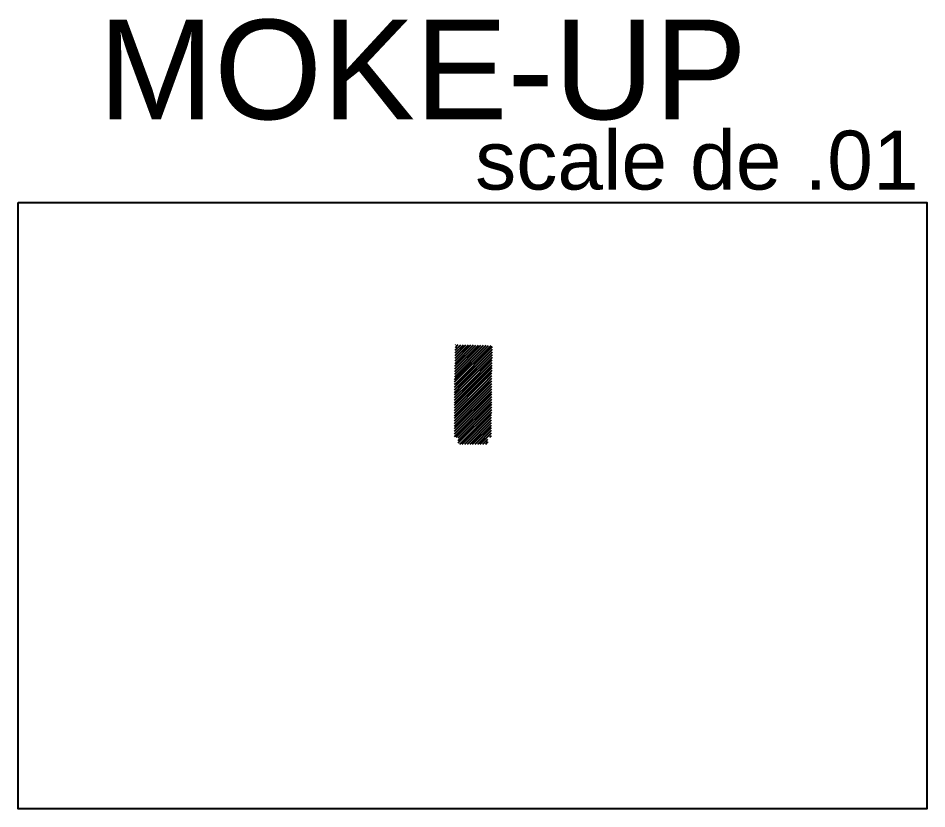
# Model space of a CAD drawing. Header units: metres. Extents: x 2494 to 3558, y 282 to 553.
# Drawn here: x 3247.1 to 3557.9, y 282.5 to 552.8 of the extents above; entities that cross this region are included whole.
import ezdxf

# ---------------------------------------------------------------- set-up
doc = ezdxf.new("R2010")
doc.units = ezdxf.units.M
doc.header["$LTSCALE"] = 7
doc.header["$MEASUREMENT"] = 0
doc.layers.add('PENA 0.2', color=2, linetype='Continuous')
doc.layers.add('PENA 01', color=1, linetype='Continuous')
doc.styles.add('Luana', font='arial.ttf')
doc.styles.get("Standard").update_dxf_attribs({"font": 'arial.ttf'})
pattern_1 = [(45, (3396.3275, 407.15505), (-0.441942, 0.441942), [])]

msp = doc.modelspace()

# ---------------------------------------------------------------- hatches: boundary and pattern name
at = {"layer": 'PENA 01', "true_color": 0xff6666}
h = msp.add_hatch(dxfattribs=at)
h.set_pattern_fill('ANSI31', color=11, scale=5, style=0)
h.set_pattern_definition(pattern_1)
h.paths.add_polyline_path([(3409.412, 440.896), (3396.688, 441.209), (3396.361, 427.952), (3409.085, 427.638)])
h = msp.add_hatch(dxfattribs=at)
h.set_pattern_fill('ANSI31', color=11, scale=5, style=0)
h.set_pattern_definition(pattern_1)
h.paths.add_polyline_path([(3409.085, 427.638), (3396.361, 427.952), (3396.328, 409.557), (3397.629, 409.552), (3397.633, 407.207), (3407.797, 407.155), (3407.819, 409.517), (3409.057, 409.512)])

# ---------------------------------------------------------------- linework, layer by layer
msp.add_lwpolyline([(3247.113, 489.832), (3557.916, 489.832), (3557.916, 282.488), (3247.113, 282.488)], close=True)

# ---------------------------------------------------------------- texts
at = {"insert": (3274.512, 552.283), "char_height": 34.0388, "attachment_point": 1}
msp.add_mtext_dynamic_manual_height_columns('MOKE-UP', width=511.64343, gutter_width=1, heights=[0], dxfattribs=at)
at = {"layer": 'PENA 0.2', "insert": (3403.405, 514.343), "char_height": 20.14319, "attachment_point": 1, "style": 'Luana'}
msp.add_mtext_dynamic_manual_height_columns('scale de .01', width=511.64343, gutter_width=1, heights=[0], dxfattribs=at)

doc.saveas('drawing.dxf')
